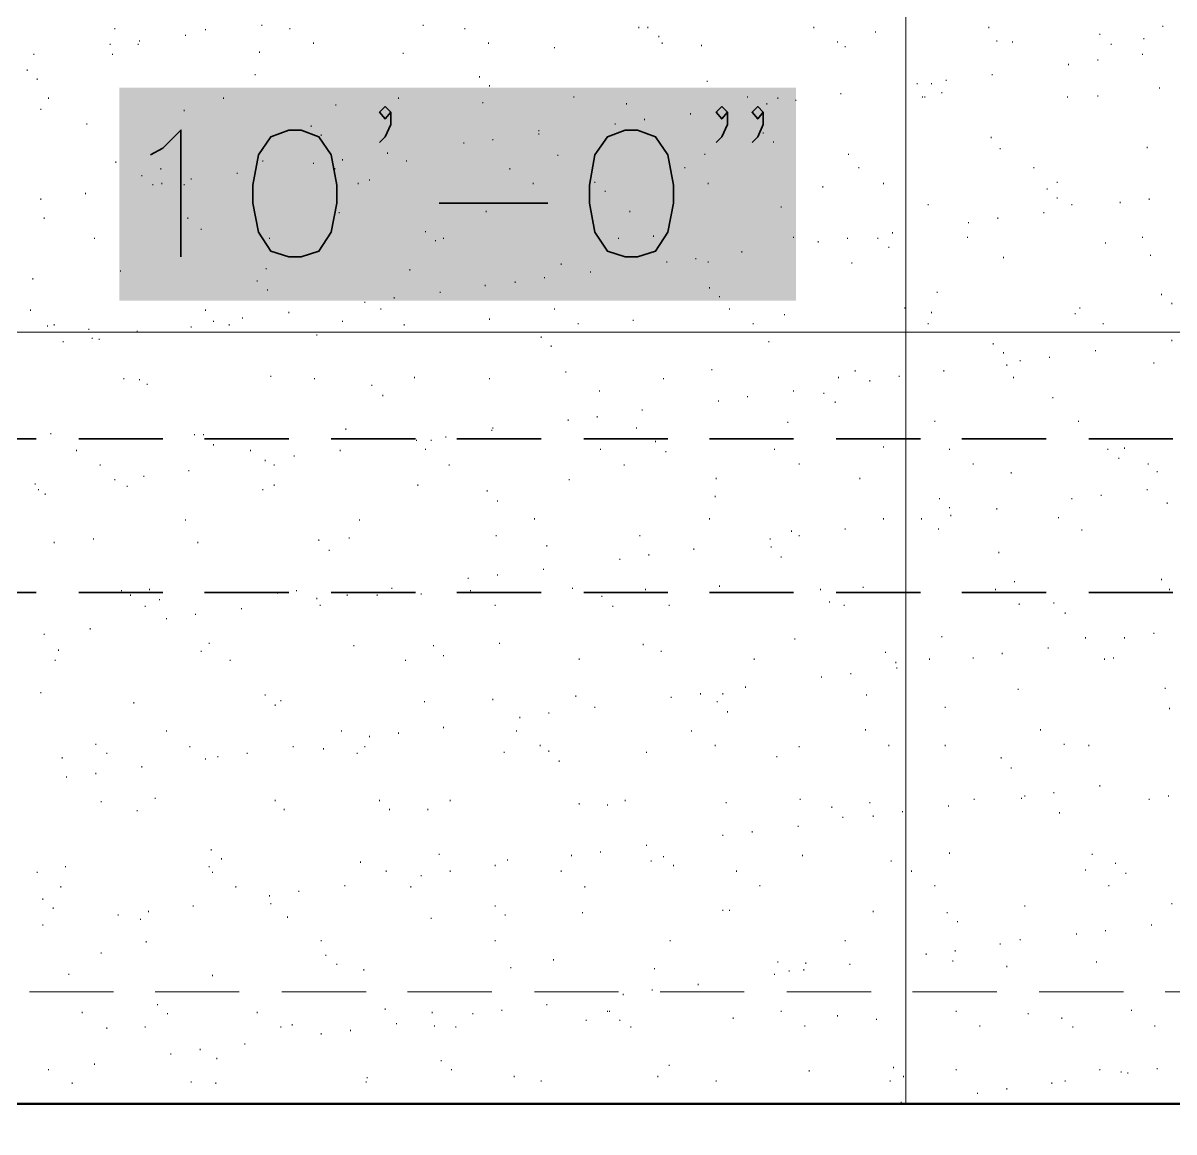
# Model space of a CAD drawing. Header units: inches. Extents: x 5 to 516, y -193 to 129.
# Drawn here: x 59.476 to 62.895, y -55.033 to -51.738 of the extents above; entities that cross this region are included whole.
import ezdxf

# ---------------------------------------------------------------- set-up
doc = ezdxf.new("R2010")
doc.units = ezdxf.units.IN
doc.header["$MEASUREMENT"] = 0
doc.layers.add('PDF4_Geometry', color=7, linetype='Continuous')
doc.layers.add('PDF4_Solid Fills', color=7, linetype='Continuous')

msp = doc.modelspace()

# ---------------------------------------------------------------- linework, layer by layer
at = {"layer": 'PDF4_Geometry', "lineweight": 15}
for points in [[(62.0987511, -54.9496512), (62.0987511, -46.9696506)], [(59.748755, -51.7563119), (59.748755, -51.7529822)], [(60.0187542, -51.7596485), (60.0187542, -51.7563119)], [(60.1854209, -51.7463157), (60.1854209, -51.7429792)], [(60.2687542, -51.7563119), (60.2687542, -51.7529822)], [(60.6654218, -51.7463157), (60.6654218, -51.7429792)], [(60.7887535, -51.7563119), (60.7887535, -51.7529822)], [(61.3054161, -51.7529822), (61.3054161, -51.7496455)], [(61.3320885, -51.7529822), (61.3320885, -51.7496455)], [(61.8254221, -51.7529822), (61.8254221, -51.7496455)], [(62.0087514, -51.7663149), (62.0087514, -51.7629783)], [(62.3454213, -51.7529822), (62.3454213, -51.7496455)], [(62.862084, -51.7496455), (62.862084, -51.7463157)], [(59.7354222, -51.8029835), (59.7354222, -51.7996469)], [(59.8187556, -51.8029835), (59.8187556, -51.7996469)], [(59.8220853, -51.7929805), (59.8220853, -51.7896507)], [(59.9587499, -51.7763111), (59.9587499, -51.7729813)], [(60.3387548, -51.7996469), (60.3387548, -51.7963171)], [(60.858754, -51.7996469), (60.858754, -51.7963171)], [(61.3654205, -51.7796477), (61.3654205, -51.7763111)], [(61.3754166, -51.7996469), (61.3754166, -51.7963171)], [(61.8954227, -51.7963171), (61.8954227, -51.7929805)], [(62.3687503, -51.7929805), (62.3687503, -51.7896507)], [(62.4154219, -51.7963171), (62.4154219, -51.7929805)], [(62.6754181, -51.7729813), (62.6754181, -51.7696447)], [(62.7087501, -51.8029835), (62.7087501, -51.7996469)], [(62.8054162, -51.7863141), (62.8054162, -51.7829843)], [(59.5087512, -51.8329789), (59.5087512, -51.8296491)], [(59.7420886, -51.8329789), (59.7420886, -51.8296491)], [(60.1787545, -51.8263125), (60.1787545, -51.8229827)], [(60.6054174, -51.8296491), (60.6054174, -51.8263125)], [(61.0554161, -51.8129797), (61.0554161, -51.8096499)], [(61.4920888, -51.8063133), (61.4920888, -51.8029835)], [(61.9187516, -51.8096499), (61.9187516, -51.8063133)], [(62.8020864, -51.8329789), (62.8020864, -51.8296491)], [(62.5820886, -51.8629811), (62.5820886, -51.8596444)], [(62.6687517, -51.8496483), (62.6687517, -51.8463117)], [(59.488752, -51.8796504), (59.488752, -51.8763138)], [(60.1654217, -51.8929832), (60.1654217, -51.8896466)], [(60.8320884, -51.8996496), (60.8320884, -51.8963131)], [(62.3554176, -51.8929832), (62.3554176, -51.8896466)], [(59.5187542, -51.906316), (59.5187542, -51.9029794)], [(60.8620838, -51.9263152), (60.8620838, -51.9229786)], [(61.5087514, -51.9129824), (61.5087514, -51.9096458)], [(62.1320831, -51.9196488), (62.1320831, -51.9163122)], [(62.1754181, -51.9196488), (62.1754181, -51.9163122)], [(62.218753, -51.9096458), (62.218753, -51.906316)], [(62.8520878, -51.9329816), (62.8520878, -51.929645)], [(59.5520862, -51.9629838), (59.5520862, -51.9596472)], [(60.0720854, -51.9629838), (60.0720854, -51.9596472)], [(60.5920846, -51.9629838), (60.5920846, -51.9596472)], [(61.1120838, -51.9596472), (61.1120838, -51.9563174)], [(61.6287533, -51.9596472), (61.6287533, -51.9563174)], [(61.718753, -51.9629838), (61.718753, -51.9596472)], [(61.7720842, -51.9696502), (61.7720842, -51.9663136)], [(61.9054188, -51.949651), (61.9054188, -51.9463144)], [(62.1487525, -51.9596472), (62.1487525, -51.9563174)], [(62.1554189, -51.9596472), (62.1554189, -51.9563174)], [(62.2054203, -51.9463144), (62.2054203, -51.9429778)], [(62.578752, -51.9596472), (62.578752, -51.9563174)], [(62.6687517, -51.9563174), (62.6687517, -51.9529808)], [(59.5287504, -51.9963157), (59.5287504, -51.9929792)], [(59.9554201, -51.9996456), (59.9554201, -51.9963157)], [(60.4054187, -51.982983), (60.4054187, -51.9796464)], [(60.8420847, -51.9763166), (60.8420847, -51.97298)], [(61.2687543, -51.9796464), (61.2687543, -51.9763166)], [(61.685421, -51.9796464), (61.685421, -51.9763166)], [(59.6654217, -52.0396507), (59.6654217, -52.0363141)], [(61.2354224, -52.0396507), (61.2354224, -52.0363141)], [(61.3220855, -52.0263111), (61.3220855, -52.0229813)], [(61.45875, -52.0096486), (61.45875, -52.006312)], [(60.3320884, -52.0463171), (60.3320884, -52.0429805)], [(60.3620838, -52.0729827), (60.3620838, -52.0696461)], [(61.0087513, -52.0596499), (61.0087513, -52.0563133)], [(61.0087513, -52.0696461), (61.0087513, -52.0663163)], [(61.6754181, -52.0663163), (61.6754181, -52.0629797)], [(60.7854169, -52.0963117), (60.7854169, -52.0929819)], [(60.8720868, -52.0863155), (60.8720868, -52.0829789)], [(61.7054202, -52.0929819), (61.7054202, -52.0896453)], [(62.3520877, -52.0796491), (62.3520877, -52.0763125)], [(62.8154192, -52.1096445), (62.8154192, -52.1063147)], [(60.5587526, -52.1263139), (60.5587526, -52.1229841)], [(61.0654191, -52.1329802), (61.0654191, -52.1296505)], [(61.5020849, -52.1296505), (61.5020849, -52.1263139)], [(61.9287546, -52.1296505), (61.9287546, -52.1263139)], [(62.3787533, -52.1129811), (62.3787533, -52.1096445)], [(59.7520848, -52.1529795), (59.7520848, -52.1496496)], [(59.8854195, -52.1729786), (59.8854195, -52.1696489)], [(60.1887507, -52.1496496), (60.1887507, -52.1463131)], [(60.3387548, -52.156316), (60.3387548, -52.1529795)], [(60.402089, -52.1729786), (60.402089, -52.1696489)], [(60.425418, -52.1463131), (60.425418, -52.1429832)], [(60.6154204, -52.1496496), (60.6154204, -52.1463131)], [(60.9220882, -52.1729786), (60.9220882, -52.1696489)], [(61.4420874, -52.1696489), (61.4420874, -52.1663122)], [(61.95875, -52.1696489), (61.95875, -52.1663122)], [(62.4787561, -52.1696489), (62.4787561, -52.1663122)], [(59.8287517, -52.1929778), (59.8287517, -52.189648)], [(59.9754193, -52.2029808), (59.9754193, -52.199651)], [(60.1120838, -52.1863114), (60.1120838, -52.1829816)], [(60.5054215, -52.2063174), (60.5054215, -52.2029808)], [(61.175418, -52.2129838), (61.175418, -52.2096472)], [(62.5487498, -52.2129838), (62.5487498, -52.2096472)], [(59.6620851, -52.2463158), (59.6620851, -52.2429792)], [(59.8620837, -52.2196502), (59.8620837, -52.2163136)], [(59.8887493, -52.2163136), (59.8887493, -52.2129838)], [(59.9554201, -52.2196502), (59.9554201, -52.2163136)], [(60.4720827, -52.2163136), (60.4720827, -52.2129838)], [(60.9920887, -52.2163136), (60.9920887, -52.2129838)], [(61.2054202, -52.2396494), (61.2054202, -52.2363128)], [(61.5120879, -52.2163136), (61.5120879, -52.2129838)], [(61.8520877, -52.2263166), (61.8520877, -52.22298)], [(62.0320872, -52.2163136), (62.0320872, -52.2129838)], [(62.5187544, -52.232983), (62.5187544, -52.2296464)], [(59.5287504, -52.2629784), (59.5287504, -52.2596486)], [(62.1654219, -52.2796478), (62.1654219, -52.2763111)], [(62.5487498, -52.2596486), (62.5487498, -52.256312)], [(62.5920848, -52.2796478), (62.5920848, -52.2763111)], [(62.7354225, -52.2729814), (62.7354225, -52.2696448)], [(62.8220856, -52.2629784), (62.8220856, -52.2596486)], [(60.4154217, -52.3029835), (60.4154217, -52.2996469)], [(60.8520876, -52.2996469), (60.8520876, -52.2963171)], [(61.2787505, -52.2996469), (61.2787505, -52.2963171)], [(61.728756, -52.2863141), (61.728756, -52.2829844)], [(62.5087515, -52.3029835), (62.5087515, -52.2996469)], [(59.5387534, -52.3196461), (59.5387534, -52.3163163)], [(59.9654162, -52.3196461), (59.9654162, -52.3163163)], [(62.285417, -52.3329789), (62.285417, -52.3296491)], [(62.3720869, -52.3196461), (62.3720869, -52.3163163)], [(59.6887507, -52.3796505), (59.6887507, -52.3763139)], [(60.0054214, -52.3529781), (60.0054214, -52.3496483)], [(60.2087499, -52.3796505), (60.2087499, -52.3763139)], [(60.6720881, -52.3596445), (60.6720881, -52.3563147)], [(60.7254193, -52.3796505), (60.7254193, -52.3763139)], [(61.2454185, -52.3796505), (61.2454185, -52.3763139)], [(61.3487511, -52.3729841), (61.3487511, -52.3696475)], [(61.7654178, -52.3763139), (61.7654178, -52.3729841)], [(61.9254181, -52.3796505), (61.9254181, -52.3763139)], [(62.0154178, -52.3796505), (62.0154178, -52.3763139)], [(62.0587528, -52.3629811), (62.0587528, -52.3596445)], [(62.2820872, -52.3763139), (62.2820872, -52.3729841)], [(62.8020864, -52.3763139), (62.8020864, -52.3729841)], [(60.7020835, -52.3863169), (60.7020835, -52.3829803)], [(61.8387549, -52.3896467), (61.8387549, -52.3863169)], [(62.0487497, -52.406316), (62.0487497, -52.4029795)], [(62.6920875, -52.3929833), (62.6920875, -52.3896467)], [(61.3887494, -52.449651), (61.3887494, -52.4463144)], [(61.4754194, -52.439648), (61.4754194, -52.4363114)], [(61.5120879, -52.449651), (61.5120879, -52.4463144)], [(61.6120839, -52.4196489), (61.6120839, -52.4163123)], [(61.9387509, -52.4529808), (61.9387509, -52.449651)], [(62.3887495, -52.4363114), (62.3887495, -52.4329817)], [(62.8254222, -52.429645), (62.8254222, -52.4263153)], [(59.7654176, -52.4763166), (59.7654176, -52.47298)], [(60.1987537, -52.4696502), (60.1987537, -52.4663136)], [(60.6254166, -52.47298), (60.6254166, -52.4696502)], [(61.0754221, -52.4563174), (61.0754221, -52.4529808)], [(61.1620852, -52.4796464), (61.1620852, -52.4763166)], [(59.5054214, -52.4996456), (59.5054214, -52.4963158)], [(60.1720881, -52.506312), (60.1720881, -52.5029822)], [(60.848751, -52.5196448), (60.848751, -52.516315)], [(60.9387508, -52.5096486), (60.9387508, -52.506312)], [(61.0254207, -52.4963158), (61.0254207, -52.4929792)], [(60.2020835, -52.5329844), (60.2020835, -52.5296478)], [(60.7154163, -52.5396508), (60.7154163, -52.5363142)], [(61.5154178, -52.5263112), (61.5154178, -52.5229814)], [(61.5454199, -52.5529836), (61.5454199, -52.5496469)], [(62.1920874, -52.5396508), (62.1920874, -52.5363142)], [(62.8587541, -52.5463172), (62.8587541, -52.5429806)], [(60.4920887, -52.5696462), (60.4920887, -52.5663163)], [(60.5387535, -52.5896453), (60.5387535, -52.5863156)], [(60.5787518, -52.5563133), (60.5787518, -52.5529836)], [(61.0554161, -52.5896453), (61.0554161, -52.5863156)], [(61.5754221, -52.5896453), (61.5754221, -52.5863156)], [(62.0954213, -52.5863156), (62.0954213, -52.5829789)], [(62.6154206, -52.5863156), (62.6154206, -52.5829789)], [(62.8887495, -52.5729827), (62.8887495, -52.5696462)], [(59.498755, -52.5929819), (59.498755, -52.5896453)], [(60.0187542, -52.5929819), (60.0187542, -52.5896453)], [(60.1287532, -52.6163177), (60.1287532, -52.6129811)], [(60.2654177, -52.5996483), (60.2654177, -52.5963117)], [(60.8620838, -52.6196475), (60.8620838, -52.6163177)], [(61.2887535, -52.6229841), (61.2887535, -52.6196475)], [(61.7387522, -52.6063147), (61.7387522, -52.6029781)], [(62.1754181, -52.5996483), (62.1754181, -52.5963117)], [(62.6020877, -52.6029781), (62.6020877, -52.5996483)], [(59.5487495, -52.6396467), (59.5487495, -52.6363169)], [(59.5687556, -52.6363169), (59.5687556, -52.6329803)], [(59.6720881, -52.6496497), (59.6720881, -52.6463131)], [(59.815419, -52.6563161), (59.815419, -52.6529795)], [(59.9754193, -52.6429833), (59.9754193, -52.6396467)], [(60.0420832, -52.6263139), (60.0420832, -52.6229841)], [(60.0887548, -52.6363169), (60.0887548, -52.6329803)], [(60.425418, -52.6263139), (60.425418, -52.6229841)], [(60.608754, -52.6363169), (60.608754, -52.6329803)], [(61.1254166, -52.6329803), (61.1254166, -52.6296505)], [(61.6454227, -52.6329803), (61.6454227, -52.6296505)], [(62.1654219, -52.6329803), (62.1654219, -52.6296505)], [(62.6854211, -52.6329803), (62.6854211, -52.6296505)], [(65.3920864, -52.6563161), (55.765419, -52.6563161)], [(59.5954211, -52.6863115), (59.5954211, -52.6829817)], [(59.6820843, -52.6763153), (59.6820843, -52.6729787)], [(59.7020835, -52.6796451), (59.7020835, -52.6763153)], [(60.348751, -52.6663123), (60.348751, -52.6629825)], [(61.0154177, -52.6729787), (61.0154177, -52.6696489)], [(61.6920874, -52.6863115), (61.6920874, -52.6829817)], [(62.8887495, -52.6829817), (62.8887495, -52.6796451)], [(61.0454199, -52.6996511), (61.0454199, -52.6963145)], [(62.3587541, -52.6929778), (62.3587541, -52.6896481)], [(62.3887495, -52.7196502), (62.3887495, -52.7163136)], [(62.6620853, -52.7129838), (62.6620853, -52.7096472)], [(62.3987525, -52.756312), (62.3987525, -52.7529822)], [(62.4387509, -52.7429792), (62.4387509, -52.7396494)], [(62.5254208, -52.732983), (62.5254208, -52.7296465)], [(62.8354184, -52.7496456), (62.8354184, -52.7463158)], [(60.2120865, -52.7896508), (60.2120865, -52.7863142)], [(60.6387494, -52.7929806), (60.6387494, -52.7896508)], [(61.0887548, -52.7763112), (61.0887548, -52.7729814)], [(61.5220842, -52.7696448), (61.5220842, -52.766315)], [(61.8987525, -52.7929806), (61.8987525, -52.7896508)], [(61.9487539, -52.7729814), (61.9487539, -52.7696448)], [(62.0787519, -52.7896508), (62.0787519, -52.7863142)], [(62.2120867, -52.7729814), (62.2120867, -52.7696448)], [(62.4187517, -52.7929806), (62.4187517, -52.7896508)], [(59.7754206, -52.7963172), (59.7754206, -52.7929806)], [(59.8220853, -52.799647), (59.8220853, -52.7963172)], [(59.8454211, -52.8129798), (59.8454211, -52.80965)], [(60.3420846, -52.7963172), (60.3420846, -52.7929806)], [(60.5120878, -52.8163164), (60.5120878, -52.8129798)], [(60.8620838, -52.7963172), (60.8620838, -52.7929806)], [(61.3787533, -52.7963172), (61.3787533, -52.7929806)], [(61.9920888, -52.8029836), (61.9920888, -52.799647)], [(60.5454199, -52.8463117), (60.5454199, -52.842982)], [(61.1887508, -52.832979), (61.1887508, -52.8296491)], [(61.5420833, -52.8629811), (61.5420833, -52.8596445)], [(61.6287533, -52.8496484), (61.6287533, -52.8463117)], [(61.7654178, -52.832979), (61.7654178, -52.8296491)], [(61.8554175, -52.8396454), (61.8554175, -52.8363156)], [(62.535417, -52.8529781), (62.535417, -52.8496484)], [(61.3154191, -52.8896467), (61.3154191, -52.8863169)], [(61.8887495, -52.8663177), (61.8887495, -52.8629811)], [(61.0954212, -52.9196489), (61.0954212, -52.9163123)], [(61.1820844, -52.9096459), (61.1820844, -52.9063161)], [(61.7487552, -52.9263153), (61.7487552, -52.9229787)], [(62.185421, -52.9229787), (62.185421, -52.9196489)], [(62.612084, -52.9229787), (62.612084, -52.9196489)], [(59.5587526, -52.9596473), (59.5587526, -52.9563175)], [(59.9854223, -52.9629839), (59.9854223, -52.9596473)], [(60.0120878, -52.9629839), (60.0120878, -52.9596473)], [(60.4354209, -52.9463145), (60.4354209, -52.9429779)], [(60.8687502, -52.9496511), (60.8687502, -52.9463145)], [(60.8720868, -52.9429779), (60.8720868, -52.9396481)], [(61.2987497, -52.9429779), (61.2987497, -52.9396481)], [(60.0420832, -52.9929793), (60.0420832, -52.9896494)], [(60.6454226, -52.9796465), (60.6454226, -52.9763166)], [(60.6887508, -52.9796465), (60.6887508, -52.9763166)], [(60.7320857, -52.9696503), (60.7320857, -52.9663136)], [(61.3554175, -52.982983), (61.3554175, -52.9796465)], [(62.0320872, -52.9996456), (62.0320872, -52.9963158)], [(59.6354195, -53.0096486), (59.6354195, -53.006312)], [(60.1520889, -53.0096486), (60.1520889, -53.006312)], [(60.2820871, -53.0263112), (60.2820871, -53.0229814)], [(60.4187515, -53.0096486), (60.4187515, -53.006312)], [(60.6720881, -53.006312), (60.6720881, -53.0029823)], [(61.1920873, -53.006312), (61.1920873, -53.0029823)], [(61.3854196, -53.0129784), (61.3854196, -53.0096486)], [(61.70875, -53.006312), (61.70875, -53.0029823)], [(62.228756, -53.006312), (62.228756, -53.0029823)], [(62.6987539, -53.006312), (62.6987539, -53.0029823)], [(62.7320859, -53.0329844), (62.7320859, -53.0296478)], [(62.7487553, -53.0029823), (62.7487553, -52.9996456)], [(59.7054201, -53.0529836), (59.7054201, -53.049647)], [(60.1954171, -53.0396508), (60.1954171, -53.0363142)], [(60.2220827, -53.0529836), (60.2220827, -53.049647)], [(60.7420887, -53.0529836), (60.7420887, -53.049647)], [(61.2620879, -53.0529836), (61.2620879, -53.049647)], [(61.7820872, -53.049647), (61.7820872, -53.0463172)], [(62.2987498, -53.049647), (62.2987498, -53.0463172)], [(62.8187558, -53.049647), (62.8187558, -53.0463172)], [(59.748755, -53.0963118), (59.748755, -53.092982)], [(59.8354181, -53.0863156), (59.8354181, -53.082979)], [(59.9687529, -53.0696462), (59.9687529, -53.0663164)], [(61.0987511, -53.0963118), (61.0987511, -53.092982)], [(61.5354169, -53.092982), (61.5354169, -53.0896454)], [(61.9620866, -53.092982), (61.9620866, -53.0896454)], [(62.4120853, -53.0763126), (62.4120853, -53.0729828)], [(62.8454214, -53.0729828), (62.8454214, -53.0696462)], [(59.5120878, -53.1096445), (59.5120878, -53.1063148)], [(59.522084, -53.1263139), (59.522084, -53.1229842)], [(59.7854168, -53.1163178), (59.7854168, -53.1129812)], [(60.1887507, -53.1263139), (60.1887507, -53.1229842)], [(60.2220827, -53.1129812), (60.2220827, -53.1096445)], [(60.6487524, -53.1129812), (60.6487524, -53.1096445)], [(60.8554174, -53.1296505), (60.8554174, -53.1263139)], [(62.8154192, -53.1263139), (62.8154192, -53.1229842)], [(59.5420832, -53.1396467), (59.5420832, -53.1363169)], [(60.8854196, -53.1596459), (60.8854196, -53.1563161)], [(61.5320872, -53.1463132), (61.5320872, -53.1429833)], [(62.1987539, -53.1529795), (62.1987539, -53.1496497)], [(62.5920848, -53.1529795), (62.5920848, -53.1496497)], [(62.6787547, -53.1429833), (62.6787547, -53.1396467)], [(62.8754168, -53.1663123), (62.8754168, -53.1629825)], [(62.228756, -53.1796451), (62.228756, -53.1763153)], [(62.2320858, -53.2029809), (62.2320858, -53.1996511)], [(62.3687503, -53.1829817), (62.3687503, -53.1796451)], [(59.9587499, -53.2163137), (59.9587499, -53.2129839)], [(60.4754193, -53.2163137), (60.4754193, -53.2129839)], [(60.9954185, -53.2129839), (60.9954185, -53.2096473)], [(61.5154178, -53.2129839), (61.5154178, -53.2096473)], [(62.0320872, -53.2129839), (62.0320872, -53.2096473)], [(62.1454227, -53.2129839), (62.1454227, -53.2096473)], [(62.5520864, -53.2096473), (62.5520864, -53.2063175)], [(59.6854208, -53.2729814), (59.6854208, -53.2696448)], [(60.4454171, -53.2696448), (60.4454171, -53.2663151)], [(60.882083, -53.2629784), (60.882083, -53.2596487)], [(61.3087527, -53.2629784), (61.3087527, -53.2596487)], [(61.6954172, -53.2729814), (61.6954172, -53.2696448)], [(61.7587514, -53.2496457), (61.7587514, -53.2463158)], [(61.7820872, -53.2629784), (61.7820872, -53.2596487)], [(61.9187516, -53.2429793), (61.9187516, -53.2396494)], [(62.1954173, -53.2429793), (62.1954173, -53.2396494)], [(62.622087, -53.2463158), (62.622087, -53.2429793)], [(59.5687556, -53.2829844), (59.5687556, -53.2796478)], [(59.9954184, -53.2829844), (59.9954184, -53.2796478)], [(60.3554174, -53.2763112), (60.3554174, -53.2729814)], [(60.3854196, -53.3063134), (60.3854196, -53.3029836)], [(61.0320871, -53.2929806), (61.0320871, -53.2896508)], [(61.468753, -53.3029836), (61.468753, -53.299647)], [(61.6987538, -53.2963172), (61.6987538, -53.2929806)], [(61.2487551, -53.332979), (61.2487551, -53.3296492)], [(61.3354182, -53.3196462), (61.3354182, -53.3163164)], [(61.728756, -53.3263126), (61.728756, -53.3229828)], [(62.3754167, -53.3129798), (62.3754167, -53.30965)], [(61.0220841, -53.3629812), (61.0220841, -53.3596446)], [(60.7987496, -53.3896467), (60.7987496, -53.386317)], [(60.8854196, -53.3796506), (60.8854196, -53.376314)], [(62.4220883, -53.3996497), (62.4220883, -53.3963132)], [(62.8587541, -53.3929833), (62.8587541, -53.3896467)], [(59.7687542, -53.4263153), (59.7687542, -53.4229787)], [(59.7954198, -53.4396481), (59.7954198, -53.4363115)], [(59.8520875, -53.4229787), (59.8520875, -53.419649)], [(60.2320857, -53.4329817), (60.2320857, -53.4296451)], [(60.2887534, -53.4263153), (60.2887534, -53.4229787)], [(60.4387507, -53.4396481), (60.4387507, -53.4363115)], [(60.5287505, -53.4396481), (60.5287505, -53.4363115)], [(60.5720854, -53.419649), (60.5720854, -53.4163123)], [(60.6587554, -53.4363115), (60.6587554, -53.4329817)], [(60.805416, -53.4263153), (60.805416, -53.4229787)], [(61.108754, -53.419649), (61.108754, -53.4163123)], [(61.1954172, -53.4429779), (61.1954172, -53.4396481)], [(61.3254221, -53.4229787), (61.3254221, -53.419649)], [(61.5454199, -53.4129825), (61.5454199, -53.409646)], [(61.8454213, -53.4229787), (61.8454213, -53.419649)], [(61.9720828, -53.4163123), (61.9720828, -53.4129825)], [(62.3654206, -53.4229787), (62.3654206, -53.419649)], [(62.8820831, -53.4229787), (62.8820831, -53.419649)], [(59.8387547, -53.4729801), (59.8387547, -53.4696503)], [(59.8820829, -53.4529809), (59.8820829, -53.4496511)], [(60.348751, -53.4496511), (60.348751, -53.4463145)], [(60.3587539, -53.4696503), (60.3587539, -53.4663137)], [(60.8787532, -53.4696503), (60.8787532, -53.4663137)], [(61.228756, -53.4729801), (61.228756, -53.4696503)], [(61.3954226, -53.4696503), (61.3954226, -53.4663137)], [(61.8720869, -53.4596473), (61.8720869, -53.4563175)], [(61.9154219, -53.4696503), (61.9154219, -53.4663137)], [(62.4354211, -53.4663137), (62.4354211, -53.4629839)], [(62.5387536, -53.4629839), (62.5387536, -53.4596473)], [(59.9020889, -53.5096487), (59.9020889, -53.5063121)], [(59.988752, -53.4963159), (59.988752, -53.4929793)], [(60.1254165, -53.4796465), (60.1254165, -53.4763167)], [(62.5720856, -53.4929793), (62.5720856, -53.4896495)], [(59.6754179, -53.5396509), (59.6754179, -53.5363142)], [(59.5387534, -53.5563134), (59.5387534, -53.5529836)], [(61.7687543, -53.5696462), (61.7687543, -53.5663164)], [(62.2054203, -53.5629799), (62.2054203, -53.55965)], [(62.6320831, -53.5663164), (62.6320831, -53.5629799)], [(62.7487553, -53.5663164), (62.7487553, -53.5629799)], [(62.8354184, -53.5529836), (62.8354184, -53.549647)], [(59.5820883, -53.6029782), (59.5820883, -53.5996484)], [(60.0054214, -53.6063148), (60.0054214, -53.6029782)], [(60.0287504, -53.582979), (60.0287504, -53.5796492)], [(60.4587499, -53.5896454), (60.4587499, -53.5863156)], [(60.6954171, -53.5896454), (60.6954171, -53.5863156)], [(60.892086, -53.582979), (60.892086, -53.5796492)], [(61.3187557, -53.5863156), (61.3187557, -53.582979)], [(61.3720869, -53.6063148), (61.3720869, -53.6029782)], [(62.0387536, -53.6096446), (62.0387536, -53.6063148)], [(62.3854197, -53.6129812), (62.3854197, -53.6096446)], [(62.5220842, -53.5963118), (62.5220842, -53.592982)], [(59.5720853, -53.6329804), (59.5720853, -53.6296506)], [(60.0920846, -53.6329804), (60.0920846, -53.6296506)], [(60.6120838, -53.6329804), (60.6120838, -53.6296506)], [(60.7254193, -53.6196476), (60.7254193, -53.6163178)], [(61.1287532, -53.6296506), (61.1287532, -53.626314)], [(61.6487524, -53.6296506), (61.6487524, -53.626314)], [(62.0687558, -53.6396468), (62.0687558, -53.636317)], [(62.1687516, -53.6296506), (62.1687516, -53.626314)], [(62.2987498, -53.626314), (62.2987498, -53.6229842)], [(62.6887509, -53.6296506), (62.6887509, -53.626314)], [(62.7154165, -53.626314), (62.7154165, -53.6229842)], [(61.8487511, -53.6829818), (61.8487511, -53.6796451)], [(61.935421, -53.6729788), (61.935421, -53.669649)], [(62.0720855, -53.6563161), (62.0720855, -53.6529796)], [(61.6220869, -53.7129839), (61.6220869, -53.7096473)], [(62.8687504, -53.7163137), (62.8687504, -53.7129839)], [(59.5287504, -53.7296465), (59.5287504, -53.7263167)], [(60.1954171, -53.7363129), (60.1954171, -53.7329831)], [(60.8720868, -53.7496457), (60.8720868, -53.7463159)], [(61.1187502, -53.7396495), (61.1187502, -53.7363129)], [(61.402089, -53.7429793), (61.402089, -53.7396495)], [(61.4887521, -53.7329831), (61.4887521, -53.7296465)], [(61.5554161, -53.7329831), (61.5554161, -53.7296465)], [(61.9820858, -53.7363129), (61.9820858, -53.7329831)], [(62.4320845, -53.7196503), (62.4320845, -53.7163137)], [(59.805416, -53.7596487), (59.805416, -53.7563121)], [(60.2254193, -53.7663151), (60.2254193, -53.7629785)], [(60.2420887, -53.7529823), (60.2420887, -53.7496457)], [(60.6687515, -53.7563121), (60.6687515, -53.7529823)], [(61.175418, -53.7729815), (61.175418, -53.7696449)], [(61.5387535, -53.7563121), (61.5387535, -53.7529823)], [(61.5687557, -53.7863143), (61.5687557, -53.7829845)], [(62.2154164, -53.7729815), (62.2154164, -53.7696449)], [(62.8820831, -53.7763113), (62.8820831, -53.7729815)], [(60.9520836, -53.8029837), (60.9520836, -53.799647)], [(61.0387535, -53.7896509), (61.0387535, -53.7863143)], [(59.9020889, -53.842982), (59.9020889, -53.8396454)], [(60.4220881, -53.842982), (60.4220881, -53.8396454)], [(60.5920846, -53.8496484), (60.5920846, -53.8463118)], [(60.7254193, -53.832979), (60.7254193, -53.8296492)], [(60.9420873, -53.842982), (60.9420873, -53.8396454)], [(61.4620866, -53.842982), (61.4620866, -53.8396454)], [(61.978756, -53.8396454), (61.978756, -53.8363157)], [(62.4987552, -53.8396454), (62.4987552, -53.8363157)], [(59.6920872, -53.8829804), (59.6920872, -53.8796506)], [(60.5054215, -53.8596446), (60.5054215, -53.8563148)], [(61.0120879, -53.886317), (61.0120879, -53.8829804)], [(61.5320872, -53.886317), (61.5320872, -53.8829804)], [(62.0487497, -53.886317), (62.0487497, -53.8829804)], [(62.2154164, -53.886317), (62.2154164, -53.8829804)], [(62.5687558, -53.8829804), (62.5687558, -53.8796506)], [(62.6420861, -53.886317), (62.6420861, -53.8829804)], [(59.5920846, -53.9229788), (59.5920846, -53.919649)], [(59.7254192, -53.909646), (59.7254192, -53.9063162)], [(59.9720826, -53.8896468), (59.9720826, -53.886317)], [(60.055416, -53.919649), (60.055416, -53.9163124)], [(60.1420859, -53.909646), (60.1420859, -53.9063162)], [(60.2787504, -53.8896468), (60.2787504, -53.886317)], [(60.3687502, -53.8963132), (60.3687502, -53.8929834)], [(60.4687529, -53.909646), (60.4687529, -53.9063162)], [(60.4920887, -53.8896468), (60.4920887, -53.886317)], [(60.9054188, -53.9063162), (60.9054188, -53.9029796)], [(61.0387535, -53.9029796), (61.0387535, -53.8996498)], [(61.3287519, -53.9063162), (61.3287519, -53.9029796)], [(61.7154164, -53.919649), (61.7154164, -53.9163124)], [(61.7820872, -53.8896468), (61.7820872, -53.886317)], [(62.3820831, -53.9229788), (62.3820831, -53.919649)], [(59.8287517, -53.9496512), (59.8287517, -53.9463146)], [(60.0187542, -53.9263154), (60.0187542, -53.9229788)], [(61.0687557, -53.9329818), (61.0687557, -53.9296452)], [(62.4120853, -53.9529809), (62.4120853, -53.9496512)], [(59.6054173, -53.9796466), (59.6054173, -53.9763167)], [(59.6920872, -53.9696503), (59.6920872, -53.9663137)], [(62.6754181, -54.0063121), (62.6754181, -54.0029823)], [(59.7087498, -54.0529837), (59.7087498, -54.0496471)], [(59.8687501, -54.0429807), (59.8687501, -54.0396509)], [(60.2254193, -54.0496471), (60.2254193, -54.0463173)], [(60.5354169, -54.0496471), (60.5354169, -54.0463173)], [(60.7454185, -54.0496471), (60.7454185, -54.0463173)], [(61.1287532, -54.0596501), (61.1287532, -54.0563135)], [(61.2654177, -54.0496471), (61.2654177, -54.0463173)], [(61.5654191, -54.0563135), (61.5654191, -54.0529837)], [(61.785417, -54.0463173), (61.785417, -54.0429807)], [(61.9920888, -54.0563135), (61.9920888, -54.0529837)], [(62.3020864, -54.0463173), (62.3020864, -54.0429807)], [(62.4420874, -54.0429807), (62.4420874, -54.0396509)], [(62.4520837, -54.0363143), (62.4520837, -54.0329845)], [(62.5387536, -54.0263113), (62.5387536, -54.0229815)], [(62.8220856, -54.0463173), (62.8220856, -54.0429807)], [(62.8787534, -54.0363143), (62.8787534, -54.0329845)], [(59.815419, -54.0796492), (59.815419, -54.0763127)], [(60.2520848, -54.0763127), (60.2520848, -54.0729828)], [(60.565419, -54.0763127), (60.565419, -54.0729828)], [(60.6787545, -54.0763127), (60.6787545, -54.0729828)], [(61.2120866, -54.0629799), (61.2120866, -54.0596501)], [(61.8787533, -54.0696463), (61.8787533, -54.0663165)], [(62.0887549, -54.0829791), (62.0887549, -54.0796492)], [(62.2254194, -54.0663165), (62.2254194, -54.0629799)], [(62.5554162, -54.0863157), (62.5554162, -54.0829791)], [(61.7787506, -54.126314), (61.7787506, -54.1229842)], [(61.9120852, -54.0996485), (61.9120852, -54.0963118)], [(62.002085, -54.0963118), (62.002085, -54.0929821)], [(61.5554161, -54.1529796), (61.5554161, -54.1496498)], [(61.6420861, -54.1429834), (61.6420861, -54.1396468)], [(60.0354168, -54.1963146), (60.0354168, -54.192978)], [(61.3287519, -54.1829818), (61.3287519, -54.1796452)], [(60.065419, -54.2229801), (60.065419, -54.2196504)], [(60.7120865, -54.2096474), (60.7120865, -54.2063176)], [(60.9154218, -54.2263167), (60.9154218, -54.2229801)], [(61.1054175, -54.212984), (61.1054175, -54.2096474)], [(61.1920873, -54.202981), (61.1920873, -54.1996512)], [(61.3420847, -54.2296466), (61.3420847, -54.2263167)], [(61.3787533, -54.2163137), (61.3787533, -54.212984)], [(61.7920833, -54.212984), (61.7920833, -54.2096474)], [(62.0554161, -54.2296466), (62.0554161, -54.2263167)], [(62.228756, -54.2063176), (62.228756, -54.202981)], [(62.6520891, -54.2096474), (62.6520891, -54.2063176)], [(59.5187542, -54.2629785), (59.5187542, -54.2596487)], [(59.6020875, -54.2463159), (59.6020875, -54.2429794)], [(60.0287504, -54.2463159), (60.0287504, -54.2429794)], [(60.0387534, -54.2629785), (60.0387534, -54.2596487)], [(60.4787559, -54.2329831), (60.4787559, -54.2296466)], [(60.555416, -54.2596487), (60.555416, -54.2563121)], [(60.7454185, -54.2596487), (60.7454185, -54.2563121)], [(60.8787532, -54.2429794), (60.8787532, -54.2396495)], [(61.0754221, -54.2596487), (61.0754221, -54.2563121)], [(61.4087554, -54.2429794), (61.4087554, -54.2396495)], [(61.5954213, -54.2596487), (61.5954213, -54.2563121)], [(62.1154205, -54.2596487), (62.1154205, -54.2563121)], [(62.6320831, -54.2563121), (62.6320831, -54.2529824)], [(62.7220829, -54.236313), (62.7220829, -54.2329831)], [(60.6587554, -54.2729815), (60.6587554, -54.2696449)], [(62.752085, -54.2663151), (62.752085, -54.2629785)], [(59.5887547, -54.3063135), (59.5887547, -54.3029837)], [(60.1087539, -54.3063135), (60.1087539, -54.3029837)], [(60.2087499, -54.3329791), (60.2087499, -54.3296493)], [(60.2954198, -54.3196463), (60.2954198, -54.3163165)], [(60.4320843, -54.3029837), (60.4320843, -54.2996471)], [(60.6287532, -54.3063135), (60.6287532, -54.3029837)], [(61.1454226, -54.3063135), (61.1454226, -54.3029837)], [(61.6654218, -54.3029837), (61.6654218, -54.2996471)], [(62.185421, -54.3029837), (62.185421, -54.2996471)], [(62.7020837, -54.3029837), (62.7020837, -54.2996471)], [(59.5354168, -54.3429821), (59.5354168, -54.3396455)], [(59.9820856, -54.3629813), (59.9820856, -54.3596446)], [(60.2120865, -54.3563149), (60.2120865, -54.3529783)], [(60.8787532, -54.3629813), (60.8787532, -54.3596446)], [(62.4520837, -54.3629813), (62.4520837, -54.3596446)], [(62.8887495, -54.3563149), (62.8887495, -54.3529783)], [(59.5654189, -54.3696476), (59.5654189, -54.3663179)], [(59.7587512, -54.3896468), (59.7587512, -54.386317)], [(59.848751, -54.3796506), (59.848751, -54.376314)], [(60.2620878, -54.3963133), (60.2620878, -54.3929834)], [(60.6887508, -54.3996498), (60.6887508, -54.3963133)], [(60.9087554, -54.3896468), (60.9087554, -54.386317)], [(61.1387494, -54.3829804), (61.1387494, -54.3796506)], [(61.5554161, -54.376314), (61.5554161, -54.3729843)], [(61.5754221, -54.376314), (61.5754221, -54.3729843)], [(62.002085, -54.3796506), (62.002085, -54.376314)], [(62.2220828, -54.3829804), (62.2220828, -54.3796506)], [(59.5354168, -54.419649), (59.5354168, -54.4163124)], [(59.825422, -54.4029796), (59.825422, -54.3996498)], [(62.252085, -54.409646), (62.252085, -54.4063162)], [(62.6920875, -54.4363116), (62.6920875, -54.4329818)], [(62.828752, -54.419649), (62.828752, -54.4163124)], [(59.8420846, -54.4696504), (59.8420846, -54.4663138)], [(60.3620838, -54.4663138), (60.3620838, -54.462984)], [(60.8787532, -54.4663138), (60.8787532, -54.462984)], [(61.3987524, -54.4663138), (61.3987524, -54.462984)], [(61.9187516, -54.4663138), (61.9187516, -54.462984)], [(62.4387509, -54.462984), (62.4387509, -54.4596474)], [(62.6054176, -54.4463146), (62.6054176, -54.442978)], [(59.7087498, -54.5029824), (59.7087498, -54.4996458)], [(62.2454186, -54.4963159), (62.2454186, -54.4929794)], [(62.3787533, -54.4763168), (62.3787533, -54.4729802)], [(60.3754166, -54.5096488), (60.3754166, -54.5063122)], [(60.4087553, -54.5363143), (60.4087553, -54.5329845)], [(61.0520863, -54.5229815), (61.0520863, -54.5196449)], [(61.718753, -54.5296479), (61.718753, -54.5263113)], [(61.8020863, -54.5329845), (61.8020863, -54.5296479)], [(61.9320845, -54.5363143), (61.9320845, -54.5329845)], [(62.1587555, -54.5063122), (62.1587555, -54.5029824)], [(62.2387522, -54.5263113), (62.2387522, -54.5229815)], [(62.6654219, -54.5296479), (62.6654219, -54.5263113)], [(59.6120837, -54.5663165), (59.6120837, -54.5629799)], [(60.0387534, -54.5696463), (60.0387534, -54.5663165)], [(60.4887521, -54.5529837), (60.4887521, -54.5496471)], [(60.925418, -54.5463173), (60.925418, -54.5429807)], [(61.3520876, -54.5496471), (61.3520876, -54.5463173)], [(61.70875, -54.5663165), (61.70875, -54.5629799)], [(61.7520849, -54.5563135), (61.7520849, -54.5529837)], [(61.79542, -54.5529837), (61.79542, -54.5496471)], [(62.3987525, -54.5429807), (62.3987525, -54.5396509)], [(61.4820858, -54.5963119), (61.4820858, -54.5929821)], [(59.7454184, -54.6163179), (59.4954184, -54.6163179)], [(60.1187502, -54.6163179), (59.8687501, -54.6163179)], [(60.4954185, -54.6163179), (60.2454185, -54.6163179)], [(60.8687502, -54.6163179), (60.6187502, -54.6163179)], [(61.2454185, -54.6163179), (60.9954185, -54.6163179)], [(61.2587514, -54.6263141), (61.2587514, -54.6229843)], [(61.3454212, -54.6129813), (61.3454212, -54.6096447)], [(61.6187503, -54.6163179), (61.3687503, -54.6163179)], [(61.9954186, -54.6163179), (61.7454186, -54.6163179)], [(62.3687503, -54.6163179), (62.1187503, -54.6163179)], [(62.7454187, -54.6163179), (62.4954186, -54.6163179)], [(63.1187504, -54.6163179), (62.8687504, -54.6163179)], [(59.8754165, -54.6563162), (59.8754165, -54.6529797)], [(60.5520862, -54.6696491), (60.5520862, -54.6663124)], [(60.8987524, -54.6729788), (60.8987524, -54.6696491)], [(61.0320871, -54.6563162), (61.0320871, -54.6529797)], [(62.7687544, -54.6729788), (62.7687544, -54.6696491)], [(59.6520889, -54.6796452), (59.6520889, -54.6763154)], [(59.9054187, -54.6829818), (59.9054187, -54.6796452)], [(60.1720881, -54.6796452), (60.1720881, -54.6763154)], [(60.6920873, -54.6796452), (60.6920873, -54.6763154)], [(60.8120893, -54.6829818), (60.8120893, -54.6796452)], [(61.1487524, -54.702981), (61.1487524, -54.6996512)], [(61.2120866, -54.6763154), (61.2120866, -54.6729788)], [(61.218753, -54.6763154), (61.218753, -54.6729788)], [(61.2487551, -54.702981), (61.2487551, -54.6996512)], [(61.5854183, -54.6963146), (61.5854183, -54.692978)], [(61.728756, -54.6763154), (61.728756, -54.6729788)], [(61.8954227, -54.6896482), (61.8954227, -54.6863116)], [(62.012088, -54.6996512), (62.012088, -54.6963146)], [(62.2487552, -54.6763154), (62.2487552, -54.6729788)], [(62.4620867, -54.6829818), (62.4620867, -54.6796452)], [(62.5620894, -54.6963146), (62.5620894, -54.692978)], [(59.7254192, -54.7263168), (59.7254192, -54.7229802)], [(59.8387547, -54.7229802), (59.8387547, -54.7196504)], [(60.2420887, -54.7229802), (60.2420887, -54.7196504)], [(60.2754206, -54.7163138), (60.2754206, -54.712984)], [(60.3620838, -54.7429794), (60.3620838, -54.7396496)], [(60.4487537, -54.7329832), (60.4487537, -54.7296466)], [(60.5854182, -54.712984), (60.5854182, -54.7096474)], [(60.6987538, -54.7196504), (60.6987538, -54.7163138)], [(60.7620879, -54.7229802), (60.7620879, -54.7196504)], [(61.2820871, -54.7229802), (61.2820871, -54.7196504)], [(61.7987497, -54.7196504), (61.7987497, -54.7163138)], [(62.3187558, -54.7196504), (62.3187558, -54.7163138)], [(62.5954213, -54.7229802), (62.5954213, -54.7196504)], [(62.838755, -54.7196504), (62.838755, -54.7163138)], [(60.1354195, -54.7729816), (60.1354195, -54.769645)], [(59.9154217, -54.8029837), (59.9154217, -54.7996471)], [(60.0020848, -54.789651), (60.0020848, -54.7863143)], [(59.6887507, -54.8329791), (59.6887507, -54.8296493)], [(60.0520862, -54.8163165), (60.0520862, -54.81298)], [(60.7187529, -54.8229829), (60.7187529, -54.8196463)], [(61.3954226, -54.8363157), (61.3954226, -54.8329791)], [(62.0620894, -54.8429821), (62.0620894, -54.8396455)], [(62.8454214, -54.8463119), (62.8454214, -54.8429821)], [(59.5520862, -54.8496485), (59.5520862, -54.8463119)], [(60.4987551, -54.8729843), (60.4987551, -54.8696477)], [(60.7487551, -54.8496485), (60.7487551, -54.8463119)], [(60.9354209, -54.8696477), (60.9354209, -54.8663179)], [(61.3620839, -54.8696477), (61.3620839, -54.8663179)], [(61.8120893, -54.8529783), (61.8120893, -54.8496485)], [(62.0920848, -54.8696477), (62.0920848, -54.8663179)], [(62.2487552, -54.8496485), (62.2487552, -54.8463119)], [(62.6754181, -54.8496485), (62.6754181, -54.8463119)], [(62.7387522, -54.8563149), (62.7387522, -54.8529783)], [(62.7587515, -54.8596447), (62.7587515, -54.8563149)], [(59.6220867, -54.8896469), (59.6220867, -54.8863171)], [(59.9754193, -54.8863171), (59.9754193, -54.8829805)], [(60.0487496, -54.8896469), (60.0487496, -54.8863171)], [(60.4954185, -54.8863171), (60.4954185, -54.8829805)], [(61.0154177, -54.8829805), (61.0154177, -54.8796507)], [(61.5354169, -54.8829805), (61.5354169, -54.8796507)], [(62.0520864, -54.8829805), (62.0520864, -54.8796507)], [(62.3987525, -54.9063162), (62.3987525, -54.9029797)], [(62.5320872, -54.8896469), (62.5320872, -54.8863171)], [(62.5720856, -54.8829805), (62.5720856, -54.8796507)], [(62.0854183, -54.9463146), (62.0854183, -54.942978)], [(62.3120894, -54.9196491), (62.3120894, -54.9163125)]]:
    msp.add_lwpolyline(points, dxfattribs=at)
at = {"layer": 'PDF4_Geometry', "lineweight": 35}
for points in [[(60.5687488, -52.0029821), (60.5520822, -52.0229822), (60.5354155, -52.0029821), (60.5520822, -51.9863155), (60.5687488, -52.0029821), (60.5687488, -52.0396488), (60.5520822, -52.0763155), (60.5354155, -52.0929822)], [(61.5687489, -52.0029821), (61.5520822, -52.0229822), (61.5354156, -52.0029821), (61.5520822, -51.9863155), (61.5687489, -52.0029821), (61.5687489, -52.0396488), (61.5520822, -52.0763155), (61.5354156, -52.0929822)], [(61.675418, -52.0029821), (61.6587514, -52.0229822), (61.6420847, -52.0029821), (61.6587514, -51.9863155), (61.675418, -52.0029821), (61.675418, -52.0396488), (61.6587514, -52.0763155), (61.6420847, -52.0929822)], [(59.8554173, -52.1296505), (59.892084, -52.1096505), (59.9454173, -52.0563171), (59.9454173, -52.4329838)], [(60.7120865, -52.2729814), (61.0354199, -52.2729814)], [(59.2654176, -52.9729801), (59.5154176, -52.9729801)], [(59.6420859, -52.9729801), (59.8920859, -52.9729801)], [(60.0154176, -52.9729801), (60.2654176, -52.9729801)], [(60.392086, -52.9729801), (60.642086, -52.9729801)], [(60.7654177, -52.9729801), (61.0154177, -52.9729801)], [(61.142086, -52.9729801), (61.392086, -52.9729801)], [(61.5154177, -52.9729801), (61.7654178, -52.9729801)], [(61.8920861, -52.9729801), (62.1420861, -52.9729801)], [(62.2654178, -52.9729801), (62.5154178, -52.9729801)], [(62.6420861, -52.9729801), (62.8920862, -52.9729801)], [(59.5154176, -53.4296451), (59.2654176, -53.4296451)], [(59.8920859, -53.4296451), (59.6420859, -53.4296451)], [(60.2654176, -53.4296451), (60.0154176, -53.4296451)], [(60.642086, -53.4296451), (60.392086, -53.4296451)], [(61.0154177, -53.4296451), (60.7654177, -53.4296451)], [(61.392086, -53.4296451), (61.142086, -53.4296451)], [(61.7654178, -53.4296451), (61.5154177, -53.4296451)], [(62.1420861, -53.4296451), (61.8920861, -53.4296451)], [(62.5154178, -53.4296451), (62.2654178, -53.4296451)], [(62.8920862, -53.4296451), (62.6420861, -53.4296451)]]:
    msp.add_lwpolyline(points, dxfattribs=at)
for points in [[(60.2654176, -52.0563133), (60.2120843, -52.0763133), (60.1754176, -52.1296467), (60.158751, -52.2196467), (60.158751, -52.27298), (60.1754176, -52.3596467), (60.2120843, -52.4163133), (60.2654176, -52.43298), (60.3020843, -52.43298), (60.3554177, -52.4163133), (60.3920843, -52.3596467), (60.408751, -52.27298), (60.408751, -52.2196467), (60.3920843, -52.1296467), (60.3554177, -52.0763133), (60.3020843, -52.0563133)], [(61.2654177, -52.0563133), (61.2120844, -52.0763133), (61.1754177, -52.1296467), (61.1587511, -52.2196467), (61.1587511, -52.27298), (61.1754177, -52.3596467), (61.2120844, -52.4163133), (61.2654177, -52.43298), (61.3020844, -52.43298), (61.3554177, -52.4163133), (61.3920844, -52.3596467), (61.4087511, -52.27298), (61.4087511, -52.2196467), (61.3920844, -52.1296467), (61.3554177, -52.0763133), (61.3020844, -52.0563133)]]:
    msp.add_lwpolyline(points, close=True, dxfattribs=at)
at = {"layer": 'PDF4_Geometry', "lineweight": 50}
msp.add_lwpolyline([(29.0987485, -55.1163179), (29.0987485, -54.9496512), (75.5987522, -54.9496512), (75.5987522, -55.1163179), (75.4320855, -55.1163179), (75.4320855, -55.9529846)], dxfattribs=at)
at = {"layer": 'PDF4_Solid Fills', "color": 7, "lineweight": 15, "true_color": 0xffffff, "transparency": 33554559}
for points in [[(59.7620878, -51.929645), (59.7620878, -52.5629784), (61.772088, -51.929645)], [(59.7620878, -52.5629798), (61.772088, -51.9296464), (61.772088, -52.5629798)]]:
    msp.add_solid(points, dxfattribs=at)

doc.saveas('drawing.dxf')
